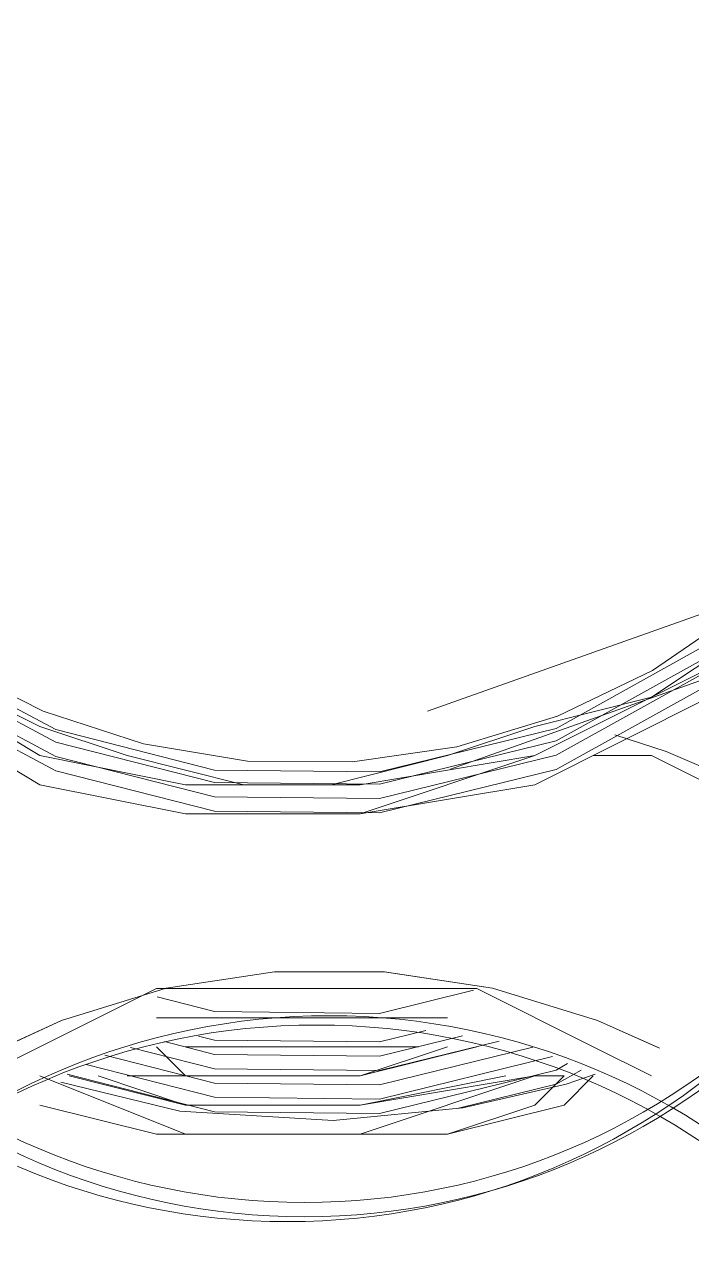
# Model space of a CAD drawing. Header units: millimetres. Extents: x 3 to 592, y 5 to 207.
# Drawn here: x 121.407 to 122.216, y 53.62 to 55.107 of the extents above; entities that cross this region are included whole.
import ezdxf

# ---------------------------------------------------------------- set-up
doc = ezdxf.new("R2010")
doc.units = ezdxf.units.MM

msp = doc.modelspace()

# ---------------------------------------------------------------- linework, layer by layer
at = {"color": 7, "lineweight": 0}
for points in [[(122.503671, 55.394542), (122.536126, 55.31552), (122.568582, 55.192401), (122.581987, 55.066106), (122.57599, 54.939106), (122.55059, 54.814576), (122.50614, 54.69569), (122.444051, 54.584565), (122.365735, 54.484023), (122.273307, 54.396887), (122.168179, 54.32492), (122.053174, 54.269534), (121.931113, 54.232492), (121.804818, 54.214148), (121.677465, 54.215206), (121.551524, 54.23602), (121.430168, 54.275531), (121.316574, 54.333034), (121.212857, 54.407117), (121.12184, 54.496017)], [(122.503671, 55.394542), (122.536126, 55.31552), (122.568582, 55.192401), (122.581987, 55.066106), (122.57599, 54.939106), (122.55059, 54.814576), (122.50614, 54.69569), (122.444051, 54.584565), (122.365735, 54.484023), (122.273307, 54.396887), (122.168179, 54.32492), (122.053174, 54.269534), (121.931113, 54.232492), (121.804818, 54.214148), (121.677465, 54.215206), (121.551524, 54.23602), (121.430168, 54.275531), (121.316574, 54.333034), (121.212857, 54.407117), (121.12184, 54.496017)], [(122.503671, 55.394542), (122.536126, 55.31552), (122.568582, 55.192401), (122.581987, 55.066106), (122.57599, 54.939106), (122.55059, 54.814576), (122.50614, 54.69569), (122.444051, 54.584565), (122.365735, 54.484023), (122.273307, 54.396887), (122.168179, 54.32492), (122.053174, 54.269534), (121.931113, 54.232492), (121.804818, 54.214148), (121.677465, 54.215206), (121.551524, 54.23602), (121.430168, 54.275531), (121.316574, 54.333034), (121.212857, 54.407117), (121.12184, 54.496017)], [(122.503671, 55.394542), (122.536126, 55.31552), (122.568582, 55.192401), (122.581987, 55.066106), (122.57599, 54.939106), (122.55059, 54.814576), (122.50614, 54.69569), (122.444051, 54.584565), (122.365735, 54.484023), (122.273307, 54.396887), (122.168179, 54.32492), (122.053174, 54.269534), (121.931113, 54.232492), (121.804818, 54.214148), (121.677465, 54.215206), (121.551524, 54.23602), (121.430168, 54.275531), (121.316574, 54.333034), (121.212857, 54.407117), (121.12184, 54.496017)], [(122.484444, 55.386111), (122.519722, 55.280278), (122.555, 55.174444), (122.555, 55.033333), (122.555, 54.9275), (122.519722, 54.786389), (122.484444, 54.680556), (122.413889, 54.574722), (122.343333, 54.468889), (122.272778, 54.363056), (122.166944, 54.2925), (122.025833, 54.257222), (121.92, 54.221944), (121.778889, 54.186667), (121.673056, 54.186667), (121.531944, 54.221944), (121.426111, 54.257222), (121.285, 54.327778), (121.179167, 54.398333), (121.108611, 54.468889)], [(122.575038, 55.031675), (122.575038, 54.920197), (122.516829, 54.707825), (122.403941, 54.51662), (122.245896, 54.362809), (122.051516, 54.254859), (121.837379, 54.202295), (121.637707, 54.204411), (121.445443, 54.253447), (121.26976, 54.346934), (121.121593, 54.47852)], [(122.575038, 55.031675), (122.575038, 54.920197), (122.516829, 54.707825), (122.403941, 54.51662), (122.245896, 54.362809), (122.051516, 54.254859), (121.837379, 54.202295), (121.637707, 54.204411), (121.445443, 54.253447), (121.26976, 54.346934), (121.121593, 54.47852)], [(122.575038, 55.031675), (122.575038, 54.920197), (122.516829, 54.707825), (122.403941, 54.51662), (122.245896, 54.362809), (122.051516, 54.254859), (121.837379, 54.202295), (121.637707, 54.204411), (121.445443, 54.253447), (121.26976, 54.346934), (121.121593, 54.47852)], [(122.575038, 55.031675), (122.575038, 54.920197), (122.516829, 54.707825), (122.403941, 54.51662), (122.245896, 54.362809), (122.051516, 54.254859), (121.837379, 54.202295), (121.637707, 54.204411), (121.445443, 54.253447), (121.26976, 54.346934), (121.121593, 54.47852)], [(122.575038, 55.016506), (122.575038, 54.905028), (122.516829, 54.692656), (122.403941, 54.50145), (122.245896, 54.347639), (122.051516, 54.239689), (121.837379, 54.187125), (121.637707, 54.189242), (121.445443, 54.238278), (121.26976, 54.331764), (121.121593, 54.46335), (120.999532, 54.646442), (120.930035, 54.854934), (120.921921, 55.008039)], [(122.575038, 55.016506), (122.575038, 54.905028), (122.516829, 54.692656), (122.403941, 54.50145), (122.245896, 54.347639), (122.051516, 54.239689), (121.837379, 54.187125), (121.637707, 54.189242), (121.445443, 54.238278), (121.26976, 54.331764), (121.121593, 54.46335), (120.999532, 54.646442), (120.930035, 54.854934), (120.921921, 55.008039)], [(122.575038, 55.016506), (122.575038, 54.905028), (122.516829, 54.692656), (122.403941, 54.50145), (122.245896, 54.347639), (122.051516, 54.239689), (121.837379, 54.187125), (121.637707, 54.189242), (121.445443, 54.238278), (121.26976, 54.331764), (121.121593, 54.46335), (120.999532, 54.646442), (120.930035, 54.854934), (120.921921, 55.008039)], [(122.575038, 55.016506), (122.575038, 54.905028), (122.516829, 54.692656), (122.403941, 54.50145), (122.245896, 54.347639), (122.051516, 54.239689), (121.837379, 54.187125), (121.637707, 54.189242), (121.445443, 54.238278), (121.26976, 54.331764), (121.121593, 54.46335), (120.999532, 54.646442), (120.930035, 54.854934), (120.921921, 55.008039)], [(122.555, 54.998056), (122.555, 54.892222), (122.484444, 54.680556), (122.378611, 54.468889), (122.2375, 54.327778), (122.025833, 54.221944), (121.814167, 54.186667), (121.6025, 54.186667), (121.426111, 54.221944), (121.249722, 54.327778), (121.108611, 54.433611), (120.9675, 54.645278), (120.896944, 54.821667), (120.896944, 54.998056)], [(122.555, 54.998056), (122.555, 54.856944), (122.484444, 54.645278), (122.378611, 54.468889), (122.2375, 54.327778), (122.025833, 54.221944), (121.814167, 54.151389), (121.6025, 54.151389), (121.426111, 54.186667), (121.249722, 54.2925), (121.108611, 54.433611), (120.9675, 54.61), (120.896944, 54.821667), (120.896944, 54.962778)], [(122.575038, 54.999184), (122.575038, 54.887707), (122.516829, 54.675334), (122.403941, 54.484129), (122.245896, 54.330318), (122.051516, 54.222368), (121.837379, 54.169804), (121.637707, 54.171921), (121.445443, 54.220957), (121.26976, 54.314443), (121.121593, 54.446029), (120.999532, 54.629121), (120.930035, 54.837612), (120.921921, 54.990718)], [(122.575038, 54.999184), (122.575038, 54.887707), (122.516829, 54.675334), (122.403941, 54.484129), (122.245896, 54.330318), (122.051516, 54.222368), (121.837379, 54.169804), (121.637707, 54.171921), (121.445443, 54.220957), (121.26976, 54.314443), (121.121593, 54.446029), (120.999532, 54.629121), (120.930035, 54.837612), (120.921921, 54.990718)], [(122.575038, 54.999184), (122.575038, 54.887707), (122.516829, 54.675334), (122.403941, 54.484129), (122.245896, 54.330318), (122.051516, 54.222368), (121.837379, 54.169804), (121.637707, 54.171921), (121.445443, 54.220957), (121.26976, 54.314443), (121.121593, 54.446029), (120.999532, 54.629121), (120.930035, 54.837612), (120.921921, 54.990718)], [(122.575038, 54.999184), (122.575038, 54.887707), (122.516829, 54.675334), (122.403941, 54.484129), (122.245896, 54.330318), (122.051516, 54.222368), (121.837379, 54.169804), (121.637707, 54.171921), (121.445443, 54.220957), (121.26976, 54.314443), (121.121593, 54.446029), (120.999532, 54.629121), (120.930035, 54.837612), (120.921921, 54.990718)], [(122.555, 54.998056), (122.555, 54.892222), (122.484444, 54.680556), (122.378611, 54.504167), (122.2375, 54.327778), (122.025833, 54.221944), (121.814167, 54.186667), (121.6025, 54.186667), (121.426111, 54.221944), (121.249722, 54.327778), (121.108611, 54.468889)], [(122.575038, 54.981828), (122.575038, 54.87035), (122.516829, 54.657978), (122.403941, 54.466772), (122.245896, 54.312961), (122.051516, 54.205011), (121.837379, 54.152447), (121.637707, 54.154564), (121.445443, 54.2036), (121.26976, 54.297086), (121.121593, 54.428672), (120.999532, 54.611764), (120.930035, 54.820256), (120.921921, 54.973361)], [(122.575038, 54.981828), (122.575038, 54.87035), (122.516829, 54.657978), (122.403941, 54.466772), (122.245896, 54.312961), (122.051516, 54.205011), (121.837379, 54.152447), (121.637707, 54.154564), (121.445443, 54.2036), (121.26976, 54.297086), (121.121593, 54.428672), (120.999532, 54.611764), (120.930035, 54.820256), (120.921921, 54.973361)], [(122.575038, 54.981828), (122.575038, 54.87035), (122.516829, 54.657978), (122.403941, 54.466772), (122.245896, 54.312961), (122.051516, 54.205011), (121.837379, 54.152447), (121.637707, 54.154564), (121.445443, 54.2036), (121.26976, 54.297086), (121.121593, 54.428672), (120.999532, 54.611764), (120.930035, 54.820256), (120.921921, 54.973361)], [(122.575038, 54.981828), (122.575038, 54.87035), (122.516829, 54.657978), (122.403941, 54.466772), (122.245896, 54.312961), (122.051516, 54.205011), (121.837379, 54.152447), (121.637707, 54.154564), (121.445443, 54.2036), (121.26976, 54.297086), (121.121593, 54.428672), (120.999532, 54.611764), (120.930035, 54.820256), (120.921921, 54.973361)], [(122.555, 54.962778), (122.555, 54.856944), (122.484444, 54.645278), (122.378611, 54.433611), (122.2375, 54.2925), (122.025833, 54.186667), (121.814167, 54.151389), (121.6025, 54.151389), (121.426111, 54.186667), (121.249722, 54.2925), (121.108611, 54.398333), (120.9675, 54.61), (120.896944, 54.786389), (120.896944, 54.962778)], [(121.895543, 54.275516), (123.092562, 54.699834)], [(121.895543, 54.275516), (123.092562, 54.699834)], [(123.120741, 54.629588), (121.923723, 54.20527)], [(123.120741, 54.629588), (121.923723, 54.20527)], [(122.802544, 53.740297), (122.706589, 53.868355), (122.595111, 53.983008), (122.469522, 54.082139), (122.331939, 54.163983), (122.18483, 54.226777), (122.122741, 54.246886)], [(122.802544, 53.740297), (122.706589, 53.868355), (122.595111, 53.983008), (122.469522, 54.082139), (122.331939, 54.163983), (122.18483, 54.226777), (122.122741, 54.246886)], [(122.802544, 53.740297), (122.706589, 53.868355), (122.595111, 53.983008), (122.469522, 54.082139), (122.331939, 54.163983), (122.18483, 54.226777), (122.122741, 54.246886)], [(122.802544, 53.740297), (122.706589, 53.868355), (122.595111, 53.983008), (122.469522, 54.082139), (122.331939, 54.163983), (122.18483, 54.226777), (122.122741, 54.246886)], [(122.801944, 53.728056), (122.696111, 53.833889), (122.590278, 53.975), (122.449167, 54.080833), (122.308056, 54.151389), (122.166944, 54.221944), (122.096389, 54.221944)], [(122.176716, 53.867579), (122.101575, 53.901093), (121.974575, 53.940251), (121.843341, 53.960007), (121.710344, 53.960007), (121.579111, 53.940251), (121.452111, 53.901093), (121.35933, 53.858407)], [(122.176716, 53.867579), (122.101575, 53.901093), (121.974575, 53.940251), (121.843341, 53.960007), (121.710344, 53.960007), (121.579111, 53.940251), (121.452111, 53.901093), (121.35933, 53.858407)], [(122.174317, 53.868779), (122.101645, 53.901234), (121.974645, 53.940392), (121.843412, 53.960148), (121.710415, 53.960148), (121.579181, 53.940392), (121.452181, 53.901234), (121.362929, 53.860312)], [(122.174317, 53.868779), (122.101645, 53.901234), (121.974645, 53.940392), (121.843412, 53.960148), (121.710415, 53.960148), (121.579181, 53.940392), (121.452181, 53.901234), (121.362929, 53.860312)], [(122.166944, 53.833889), (122.096389, 53.869167), (121.955278, 53.939722), (121.814167, 53.939722), (121.708333, 53.939722), (121.567222, 53.939722), (121.426111, 53.869167), (121.355556, 53.833889)], [(121.951574, 53.937923), (121.837626, 53.909701), (121.637601, 53.911818), (121.568104, 53.929809)], [(121.951574, 53.937923), (121.837626, 53.909701), (121.637601, 53.911818), (121.568104, 53.929809)], [(121.951574, 53.937923), (121.837626, 53.909701), (121.637601, 53.911818), (121.568104, 53.929809)], [(121.951574, 53.937923), (121.837626, 53.909701), (121.637601, 53.911818), (121.568104, 53.929809)], [(121.92, 53.904444), (121.814167, 53.904444), (121.6025, 53.904444), (121.567222, 53.904444)], [(121.893506, 53.888993), (121.837415, 53.875234), (121.637742, 53.877351), (121.61834, 53.88229)], [(121.893506, 53.888993), (121.837415, 53.875234), (121.637742, 53.877351), (121.61834, 53.88229)], [(121.893506, 53.888993), (121.837415, 53.875234), (121.637742, 53.877351), (121.61834, 53.88229)], [(121.893506, 53.888993), (121.837415, 53.875234), (121.637742, 53.877351), (121.61834, 53.88229)], [(121.982618, 53.876257), (121.837626, 53.840627), (121.637601, 53.842744), (121.535649, 53.868496)], [(121.982618, 53.876257), (121.837626, 53.840627), (121.637601, 53.842744), (121.535649, 53.868496)], [(121.982618, 53.876257), (121.837626, 53.840627), (121.637601, 53.842744), (121.535649, 53.868496)], [(121.982618, 53.876257), (121.837626, 53.840627), (121.637601, 53.842744), (121.535649, 53.868496)], [(121.938062, 53.882643), (121.837521, 53.857948), (121.637496, 53.860065), (121.577171, 53.875587)], [(121.938062, 53.882643), (121.837521, 53.857948), (121.637496, 53.860065), (121.577171, 53.875587)], [(121.938062, 53.882643), (121.837521, 53.857948), (121.637496, 53.860065), (121.577171, 53.875587)], [(121.938062, 53.882643), (121.837521, 53.857948), (121.637496, 53.860065), (121.577171, 53.875587)], [(122.023399, 53.868955), (121.837485, 53.823094), (121.63746, 53.825211), (121.504816, 53.859077)], [(122.023399, 53.868955), (121.837485, 53.823094), (121.63746, 53.825211), (121.504816, 53.859077)], [(122.023399, 53.868955), (121.837485, 53.823094), (121.63746, 53.825211), (121.504816, 53.859077)], [(122.023399, 53.868955), (121.837485, 53.823094), (121.63746, 53.825211), (121.504816, 53.859077)], [(121.955278, 53.869167), (121.814167, 53.833889), (121.6025, 53.833889), (121.531944, 53.833889)], [(121.92, 53.869167), (121.814167, 53.833889), (121.6025, 53.833889), (121.567222, 53.869167)], [(121.884722, 53.869167), (121.814167, 53.869167), (121.6025, 53.869167)], [(122.065309, 53.848847), (122.051551, 53.841086), (121.837415, 53.788522), (121.637743, 53.790638), (121.459237, 53.836147)], [(122.065309, 53.848847), (122.051551, 53.841086), (121.837415, 53.788522), (121.637743, 53.790638), (121.459237, 53.836147)], [(122.065309, 53.848847), (122.051551, 53.841086), (121.837415, 53.788522), (121.637743, 53.790638), (121.459237, 53.836147)], [(122.065309, 53.848847), (122.051551, 53.841086), (121.837415, 53.788522), (121.637743, 53.790638), (121.459237, 53.836147)], [(122.047282, 53.85749), (121.837379, 53.805984), (121.637707, 53.808101), (121.482132, 53.847612)], [(122.047282, 53.85749), (121.837379, 53.805984), (121.637707, 53.808101), (121.482132, 53.847612)], [(122.047282, 53.85749), (121.837379, 53.805984), (121.637707, 53.808101), (121.482132, 53.847612)], [(122.047282, 53.85749), (121.837379, 53.805984), (121.637707, 53.808101), (121.482132, 53.847612)], [(122.096389, 53.833889), (122.061111, 53.798611), (121.92, 53.763333), (121.778889, 53.763333), (121.567222, 53.763333), (121.426111, 53.798611)], [(122.061111, 53.833889), (122.025833, 53.833889), (121.814167, 53.763333), (121.6025, 53.763333), (121.426111, 53.833889)], [(122.098999, 53.8359), (122.063722, 53.823905), (121.938486, 53.79533), (121.781499, 53.780161), (121.595586, 53.79145), (121.451299, 53.826375)], [(122.098999, 53.8359), (122.063722, 53.823905), (121.938486, 53.79533), (121.781499, 53.780161), (121.595586, 53.79145), (121.451299, 53.826375)], [(122.098999, 53.8359), (122.063722, 53.823905), (121.938486, 53.79533), (121.781499, 53.780161), (121.595586, 53.79145), (121.451299, 53.826375)], [(122.098999, 53.8359), (122.063722, 53.823905), (121.938486, 53.79533), (121.781499, 53.780161), (121.595586, 53.79145), (121.451299, 53.826375)], [(122.025833, 53.833889), (121.814167, 53.798611), (121.6025, 53.798611), (121.461389, 53.833889)], [(121.990556, 53.833889), (121.814167, 53.798611), (121.6025, 53.798611), (121.496667, 53.833889)], [(122.061111, 53.833889), (122.025833, 53.798611), (121.92, 53.763333)], [(122.082066, 53.840803), (122.051727, 53.82387), (121.933194, 53.794942)], [(122.082066, 53.840803), (122.051727, 53.82387), (121.933194, 53.794942)], [(122.082066, 53.840803), (122.051727, 53.82387), (121.933194, 53.794942)], [(122.082066, 53.840803), (122.051727, 53.82387), (121.933194, 53.794942)]]:
    msp.add_lwpolyline(points, dxfattribs=at)
for centre, radius in [((121.74668, 54.505225), 0.82453), ((121.74668, 54.505225), 0.82453), ((121.725972, 54.486528), 0.829028), ((121.74668, 54.487939), 0.82453), ((121.74668, 54.487939), 0.82453), ((121.776525, 53.074358), 0.832467), ((121.776525, 53.074358), 0.832467), ((121.776525, 53.074358), 0.832467), ((121.776525, 53.074358), 0.832467), ((121.76125, 53.057778), 0.837847)]:
    msp.add_circle(centre, radius, dxfattribs=at)

doc.saveas('drawing.dxf')
